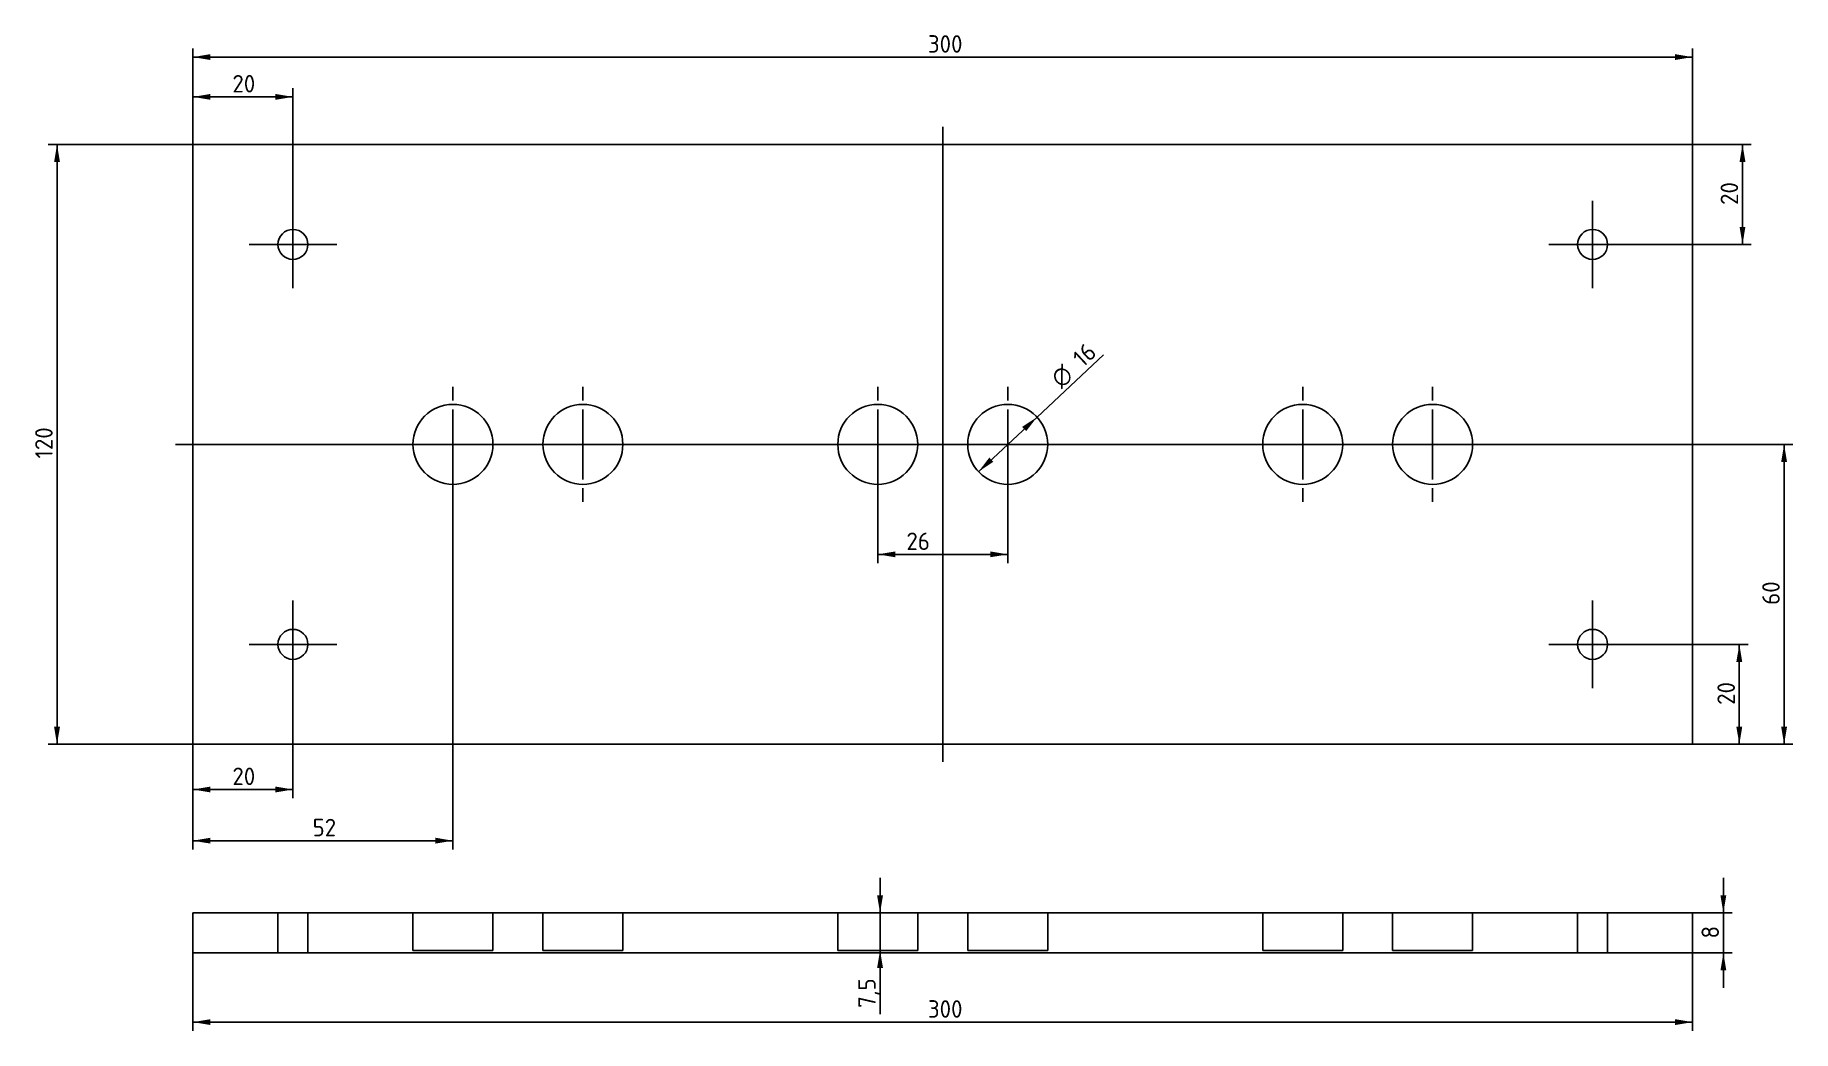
# Model space of a CAD drawing. Header units: millimetres. Extents: x 110 to 461, y 91 to 290.
import ezdxf
from ezdxf.enums import TextEntityAlignment as Align
from ezdxf.lldxf.tags import DXFTag

# ---------------------------------------------------------------- set-up
doc = ezdxf.new("R2010")
doc.units = ezdxf.units.MM
for name, color, linetype in [('Default', 7, 'Continuous'), ('FRONT_3_US', 7, 'Continuous'), ('Maße', 7, 'Continuous'), ('Tiefe', 7, 'Continuous')]:
    doc.layers.add(name, color=color, linetype=linetype)
doc.styles.add('SEACAD_Solid_Edge_ISO', font='seiso.ttf')
doc.styles.add('SEACAD_Solid_Edge_ISO1_Symbols', font='semeci1.ttf')
tags = doc.linetypes.add('CENTER2', pattern=[28.575, 19.05, -3.175, 3.175, -3.175]).pattern_tags.tags
tags[10:11] = [DXFTag(74, 4), DXFTag(75, 0), DXFTag(340, '0'), DXFTag(46, 0.0), DXFTag(50, 0.0), DXFTag(44, 0.0), DXFTag(45, 0.0)]
tags[8:9] = [DXFTag(74, 4), DXFTag(75, 0), DXFTag(340, '0'), DXFTag(46, 0.0), DXFTag(50, 0.0), DXFTag(44, 0.0), DXFTag(45, 0.0)]
tags[6:7] = [DXFTag(74, 4), DXFTag(75, 0), DXFTag(340, '0'), DXFTag(46, 0.0), DXFTag(50, 0.0), DXFTag(44, 0.0), DXFTag(45, 0.0)]
tags[4:5] = [DXFTag(74, 4), DXFTag(75, 0), DXFTag(340, '0'), DXFTag(46, 0.0), DXFTag(50, 0.0), DXFTag(44, 0.0), DXFTag(45, 0.0)]
doc.dimstyles.new('ISO', dxfattribs={"dimtxt": 3.5, "dimasz": 3.5, "dimexe": 1.75, "dimexo": 0, "dimgap": 1.75, "dimtad": 1, "dimtxsty": 'SEACAD_Solid_Edge_ISO', "dimblk1": '_SE_FILLED', "dimblk2": '_SE_FILLED', "dimsah": 1, "dimcen": 1.75, "dimadec": 0, "dimazin": 0, "dimtfac": 1, "dimtmove": 0, "dimatfit": 3, "dimfxl": 1, "dimtolj": 1, "dimarcsym": 0})

# ---------------------------------------------------------------- blocks, each defined once
blk = doc.blocks.new('SEANNOT_GROUP')
at = {"layer": 'Maße', "color": 7, "linetype": 'CENTER2'}
for p, q in [((161.35, 177.06), (161.35, 174.81)), ((161.35, 175.31), (161.35, 161.31)), ((152.6, 168.31), (154.85, 168.31)), ((168.35, 168.31), (154.35, 168.31)), ((170.1, 168.31), (167.85, 168.31)), ((161.35, 159.56), (161.35, 161.81))]:
    blk.add_line(p, q, dxfattribs=at)
blk = doc.blocks.new('SEANNOT_GROUP1')
at = {"layer": 'Maße', "color": 7, "linetype": 'CENTER2'}
for p, q in [((161.35, 257.06), (161.35, 254.81)), ((161.35, 255.31), (161.35, 241.31)), ((152.6, 248.31), (154.85, 248.31)), ((168.35, 248.31), (154.35, 248.31)), ((170.1, 248.31), (167.85, 248.31)), ((161.35, 239.56), (161.35, 241.81))]:
    blk.add_line(p, q, dxfattribs=at)
blk = doc.blocks.new('SEANNOT_GROUP2')
at = {"layer": 'Maße', "color": 7, "linetype": 'CENTER2'}
for p, q in [((193.35, 217.06), (193.35, 219.81)), ((193.35, 215.31), (193.35, 201.31)), ((184.6, 208.31), (181.85, 208.31)), ((200.35, 208.31), (186.35, 208.31)), ((202.1, 208.31), (204.85, 208.31)), ((193.35, 199.56), (193.35, 196.81))]:
    blk.add_line(p, q, dxfattribs=at)
blk = doc.blocks.new('SEANNOT_GROUP3')
at = {"layer": 'Maße', "color": 7, "linetype": 'CENTER2'}
for p, q in [((219.35, 217.06), (219.35, 219.81)), ((219.35, 215.31), (219.35, 201.31)), ((210.6, 208.31), (207.85, 208.31)), ((226.35, 208.31), (212.35, 208.31)), ((228.1, 208.31), (230.85, 208.31)), ((219.35, 199.56), (219.35, 196.81))]:
    blk.add_line(p, q, dxfattribs=at)
blk = doc.blocks.new('SEANNOT_GROUP4')
at = {"layer": 'Maße', "color": 7, "linetype": 'CENTER2'}
for p, q in [((278.35, 217.06), (278.35, 219.81)), ((278.35, 215.31), (278.35, 201.31)), ((269.6, 208.31), (266.85, 208.31)), ((285.35, 208.31), (271.35, 208.31)), ((287.1, 208.31), (289.85, 208.31)), ((278.35, 199.56), (278.35, 196.81))]:
    blk.add_line(p, q, dxfattribs=at)
blk = doc.blocks.new('SEANNOT_GROUP5')
at = {"layer": 'Maße', "color": 7, "linetype": 'CENTER2'}
for p, q in [((304.35, 217.06), (304.35, 219.81)), ((304.35, 215.31), (304.35, 201.31)), ((295.6, 208.31), (292.85, 208.31)), ((311.35, 208.31), (297.35, 208.31)), ((313.1, 208.31), (315.85, 208.31)), ((304.35, 199.56), (304.35, 196.81))]:
    blk.add_line(p, q, dxfattribs=at)
blk = doc.blocks.new('SEANNOT_GROUP6')
at = {"layer": 'Maße', "color": 7, "linetype": 'CENTER2'}
for p, q in [((363.35, 217.06), (363.35, 219.81)), ((363.35, 215.31), (363.35, 201.31)), ((354.6, 208.31), (351.85, 208.31)), ((370.35, 208.31), (356.35, 208.31)), ((372.1, 208.31), (374.85, 208.31)), ((363.35, 199.56), (363.35, 196.81))]:
    blk.add_line(p, q, dxfattribs=at)
blk = doc.blocks.new('SEANNOT_GROUP7')
at = {"layer": 'Maße', "color": 7, "linetype": 'CENTER2'}
for p, q in [((389.35, 217.06), (389.35, 219.81)), ((389.35, 215.31), (389.35, 201.31)), ((380.6, 208.31), (377.85, 208.31)), ((396.35, 208.31), (382.35, 208.31)), ((398.1, 208.31), (400.85, 208.31)), ((389.35, 199.56), (389.35, 196.81))]:
    blk.add_line(p, q, dxfattribs=at)
blk = doc.blocks.new('SEANNOT_GROUP8')
at = {"layer": 'Maße', "color": 7, "linetype": 'CENTER2'}
for p, q in [((421.35, 177.06), (421.35, 174.81)), ((421.35, 175.31), (421.35, 161.31)), ((412.6, 168.31), (414.85, 168.31)), ((428.35, 168.31), (414.35, 168.31)), ((430.1, 168.31), (427.85, 168.31)), ((421.35, 159.56), (421.35, 161.81))]:
    blk.add_line(p, q, dxfattribs=at)
blk = doc.blocks.new('SEANNOT_GROUP9')
at = {"layer": 'Maße', "color": 7, "linetype": 'CENTER2'}
for p, q in [((421.35, 257.06), (421.35, 254.81)), ((421.35, 255.31), (421.35, 241.31)), ((412.6, 248.31), (414.85, 248.31)), ((428.35, 248.31), (414.35, 248.31)), ((430.1, 248.31), (427.85, 248.31)), ((421.35, 239.56), (421.35, 241.81))]:
    blk.add_line(p, q, dxfattribs=at)
blk = doc.blocks.new('SEANNOT_GROUP10')
at = {"layer": 'Maße', "color": 7, "linetype": 'CENTER2'}
blk.add_line((291.35, 271.81), (291.35, 144.81), dxfattribs=at)
blk = doc.blocks.new('SEANNOT_GROUP11')
at = {"layer": 'Maße', "color": 7, "linetype": 'CENTER2'}
blk.add_line((444.85, 208.31), (137.85, 208.31), dxfattribs=at)
blk = doc.blocks.new('SE')
at = {"layer": 'FRONT_3_US', "color": 7, "linetype": 'Continuous'}
for p, q in [((141.35, 148.31), (141.35, 268.31)), ((141.35, 268.31), (441.35, 268.31)), ((441.35, 268.31), (441.35, 148.31)), ((441.35, 148.31), (141.35, 148.31))]:
    blk.add_line(p, q, dxfattribs=at)
for centre, radius in [((161.35, 248.31), 3), ((421.35, 248.31), 3), ((193.35, 208.31), 8), ((219.35, 208.31), 8), ((278.35, 208.31), 8), ((304.35, 208.31), 8), ((363.35, 208.31), 8), ((389.35, 208.31), 8), ((161.35, 168.31), 3), ((421.35, 168.31), 3)]:
    blk.add_circle(centre, radius, dxfattribs=at)
blk = doc.blocks.new('DMBLK68')
at = {"layer": 'Maße', "linetype": 'Continuous'}
for points in [[(144.85, 286.37), (141.35, 285.78), (144.85, 285.2)], [(437.85, 286.37), (437.85, 285.2), (441.35, 285.78)]]:
    blk.add_hatch(color=7, dxfattribs=at).paths.add_polyline_path(points)
at = {"layer": 'Maße', "color": 7, "linetype": 'Continuous'}
for p, q in [((141.35, 268.31), (141.35, 287.53)), ((141.35, 285.78), (441.35, 285.78)), ((441.35, 268.31), (441.35, 287.53))]:
    blk.add_line(p, q, dxfattribs=at)
at = {"layer": 'Maße', "color": 7, "linetype": 'Continuous', "style": 'SEACAD_Solid_Edge_ISO'}
blk.add_text('300', height=3.5, dxfattribs=at).set_placement((288.37, 290.16), align=Align.TOP_LEFT)
blk = doc.blocks.new('_SE_FILLED')
at = {"color": 0}
blk.add_line((0, 0), (-1, 0), dxfattribs=at)
blk.add_solid([(0, 0), (-1, -0.1665), (-1, 0.1665), (0, 0)], dxfattribs=at)
blk = doc.blocks.new('DMBLK69')
at = {"layer": 'Maße', "linetype": 'Continuous'}
for points in [[(113.57, 264.81), (114.74, 264.81), (114.15, 268.31)], [(113.57, 151.81), (114.15, 148.31), (114.74, 151.81)]]:
    blk.add_hatch(color=7, dxfattribs=at).paths.add_polyline_path(points)
at = {"layer": 'Maße', "color": 7, "linetype": 'Continuous'}
for p, q in [((141.35, 268.31), (112.4, 268.31)), ((114.15, 148.31), (114.15, 268.31)), ((141.35, 148.31), (112.4, 148.31))]:
    blk.add_line(p, q, dxfattribs=at)
at = {"layer": 'Maße', "color": 7, "linetype": 'Continuous', "style": 'SEACAD_Solid_Edge_ISO'}
blk.add_text('120', height=3.5, rotation=90, dxfattribs=at).set_placement((109.78, 205.49), align=Align.TOP_LEFT)
blk = doc.blocks.new('DMBLK70')
at = {"layer": 'Maße', "linetype": 'Continuous'}
for points in [[(144.85, 138.69), (144.85, 139.86), (141.35, 139.27)], [(157.85, 138.69), (161.35, 139.27), (157.85, 139.86)]]:
    blk.add_hatch(color=7, dxfattribs=at).paths.add_polyline_path(points)
at = {"layer": 'Maße', "color": 7, "linetype": 'Continuous'}
for p, q in [((161.35, 168.31), (161.35, 137.52)), ((141.35, 148.31), (141.35, 137.52)), ((161.35, 139.27), (141.35, 139.27))]:
    blk.add_line(p, q, dxfattribs=at)
at = {"layer": 'Maße', "color": 7, "linetype": 'Continuous', "style": 'SEACAD_Solid_Edge_ISO'}
blk.add_text('20', height=3.5, dxfattribs=at).set_placement((149.24, 143.65), align=Align.TOP_LEFT)
blk = doc.blocks.new('DMBLK71')
at = {"layer": 'Maße', "linetype": 'Continuous'}
for points in [[(144.85, 128.45), (144.85, 129.62), (141.35, 129.03)], [(189.85, 128.45), (193.35, 129.03), (189.85, 129.62)]]:
    blk.add_hatch(color=7, dxfattribs=at).paths.add_polyline_path(points)
at = {"layer": 'Maße', "color": 7, "linetype": 'Continuous'}
for p, q in [((193.35, 208.31), (193.35, 127.28)), ((141.35, 148.31), (141.35, 127.28)), ((193.35, 129.03), (141.35, 129.03))]:
    blk.add_line(p, q, dxfattribs=at)
at = {"layer": 'Maße', "color": 7, "linetype": 'Continuous', "style": 'SEACAD_Solid_Edge_ISO'}
blk.add_text('52', height=3.5, dxfattribs=at).set_placement((165.28, 133.41), align=Align.TOP_LEFT)
blk = doc.blocks.new('DMBLK72')
at = {"layer": 'Maße', "linetype": 'Continuous'}
for points in [[(281.85, 185.73), (281.85, 186.89), (278.35, 186.31)], [(300.85, 185.73), (304.35, 186.31), (300.85, 186.89)]]:
    blk.add_hatch(color=7, dxfattribs=at).paths.add_polyline_path(points)
at = {"layer": 'Maße', "color": 7, "linetype": 'Continuous'}
for p, q in [((278.35, 208.31), (278.35, 184.56)), ((304.35, 208.31), (304.35, 184.56)), ((278.35, 186.31), (304.35, 186.31))]:
    blk.add_line(p, q, dxfattribs=at)
at = {"layer": 'Maße', "color": 7, "linetype": 'Continuous', "style": 'SEACAD_Solid_Edge_ISO'}
blk.add_text('26', height=3.5, dxfattribs=at).set_placement((284.08, 190.68), align=Align.TOP_LEFT)
blk = doc.blocks.new('DMBLK73')
at = {"layer": 'Maße', "linetype": 'Continuous'}
for points in [[(307.24, 211.81), (308.04, 210.96), (310.2, 213.77)], [(300.66, 205.67), (298.5, 202.85), (301.46, 204.82)]]:
    blk.add_hatch(color=7, dxfattribs=at).paths.add_polyline_path(points)
at = {"layer": 'Maße', "color": 7, "linetype": 'Continuous'}
for p, q in [((310.2, 213.77), (323.5, 226.2)), ((298.5, 202.85), (310.2, 213.77))]:
    blk.add_line(p, q, dxfattribs=at)
for s, style, p in [('16', 'SEACAD_Solid_Edge_ISO', (317, 226.11)), ('O', 'SEACAD_Solid_Edge_ISO1_Symbols', (312.62, 222.02))]:
    blk.add_text(s, height=3.5, rotation=43.0389, dxfattribs=dict(at, style=style)).set_placement(p, align=Align.TOP_LEFT)
blk = doc.blocks.new('DMBLK74')
at = {"layer": 'Maße', "linetype": 'Continuous'}
for points in [[(451.28, 164.81), (450.7, 168.31), (450.11, 164.81)], [(451.28, 151.81), (450.11, 151.81), (450.7, 148.31)]]:
    blk.add_hatch(color=7, dxfattribs=at).paths.add_polyline_path(points)
at = {"layer": 'Maße', "color": 7, "linetype": 'Continuous'}
for p, q in [((421.35, 168.31), (452.45, 168.31)), ((450.7, 168.31), (450.7, 148.31)), ((441.35, 148.31), (452.45, 148.31))]:
    blk.add_line(p, q, dxfattribs=at)
at = {"layer": 'Maße', "color": 7, "linetype": 'Continuous', "style": 'SEACAD_Solid_Edge_ISO'}
blk.add_text('20', height=3.5, rotation=90, dxfattribs=at).set_placement((446.32, 156.21), align=Align.TOP_LEFT)
blk = doc.blocks.new('DMBLK75')
at = {"layer": 'Maße', "linetype": 'Continuous'}
for points in [[(460.24, 204.81), (459.66, 208.31), (459.07, 204.81)], [(460.24, 151.81), (459.07, 151.81), (459.66, 148.31)]]:
    blk.add_hatch(color=7, dxfattribs=at).paths.add_polyline_path(points)
at = {"layer": 'Maße', "color": 7, "linetype": 'Continuous'}
for p, q in [((389.35, 208.31), (461.41, 208.31)), ((459.66, 208.31), (459.66, 148.31)), ((441.35, 148.31), (461.41, 148.31))]:
    blk.add_line(p, q, dxfattribs=at)
at = {"layer": 'Maße', "color": 7, "linetype": 'Continuous', "style": 'SEACAD_Solid_Edge_ISO'}
blk.add_text('60', height=3.5, rotation=90, dxfattribs=at).set_placement((455.28, 176.21), align=Align.TOP_LEFT)
blk = doc.blocks.new('DMBLK76')
at = {"layer": 'Maße', "linetype": 'Continuous'}
for points in [[(451.92, 264.81), (451.34, 268.31), (450.75, 264.81)], [(451.92, 251.81), (450.75, 251.81), (451.34, 248.31)]]:
    blk.add_hatch(color=7, dxfattribs=at).paths.add_polyline_path(points)
at = {"layer": 'Maße', "color": 7, "linetype": 'Continuous'}
for p, q in [((441.35, 268.31), (453.09, 268.31)), ((451.34, 248.31), (451.34, 268.31)), ((421.35, 248.31), (453.09, 248.31))]:
    blk.add_line(p, q, dxfattribs=at)
at = {"layer": 'Maße', "color": 7, "linetype": 'Continuous', "style": 'SEACAD_Solid_Edge_ISO'}
blk.add_text('20', height=3.5, rotation=90, dxfattribs=at).set_placement((446.96, 256.21), align=Align.TOP_LEFT)
blk = doc.blocks.new('DMBLK77')
at = {"layer": 'Maße', "linetype": 'Continuous'}
for points in [[(144.85, 278.41), (141.35, 277.82), (144.85, 277.24)], [(157.85, 278.41), (157.85, 277.24), (161.35, 277.82)]]:
    blk.add_hatch(color=7, dxfattribs=at).paths.add_polyline_path(points)
at = {"layer": 'Maße', "color": 7, "linetype": 'Continuous'}
for p, q in [((141.35, 268.31), (141.35, 279.57)), ((161.35, 277.82), (141.35, 277.82)), ((161.35, 248.31), (161.35, 279.57))]:
    blk.add_line(p, q, dxfattribs=at)
at = {"layer": 'Maße', "color": 7, "linetype": 'Continuous', "style": 'SEACAD_Solid_Edge_ISO'}
blk.add_text('20', height=3.5, dxfattribs=at).set_placement((149.24, 282.2), align=Align.TOP_LEFT)
blk = doc.blocks.new('SE1')
at = {"layer": 'FRONT_3_US', "color": 7, "linetype": 'Continuous'}
for p, q in [((141.35, 114.59), (441.35, 114.59)), ((141.35, 114.59), (141.35, 106.59)), ((158.35, 114.59), (158.35, 106.59)), ((164.35, 106.59), (164.35, 114.59)), ((185.35, 114.59), (185.35, 107.09)), ((201.35, 107.09), (201.35, 114.59)), ((211.35, 114.59), (211.35, 107.09)), ((227.35, 107.09), (227.35, 114.59)), ((270.35, 114.59), (270.35, 107.09)), ((286.35, 107.09), (286.35, 114.59)), ((296.35, 114.59), (296.35, 107.09)), ((312.35, 107.09), (312.35, 114.59)), ((355.35, 114.59), (355.35, 107.09)), ((371.35, 107.09), (371.35, 114.59)), ((381.35, 114.59), (381.35, 107.09)), ((397.35, 107.09), (397.35, 114.59)), ((418.35, 114.59), (418.35, 106.59)), ((424.35, 106.59), (424.35, 114.59)), ((441.35, 114.59), (441.35, 106.59)), ((141.35, 106.59), (441.35, 106.59)), ((201.35, 107.09), (185.35, 107.09)), ((227.35, 107.09), (211.35, 107.09)), ((286.35, 107.09), (270.35, 107.09)), ((296.35, 107.09), (312.35, 107.09)), ((355.35, 107.09), (371.35, 107.09)), ((381.35, 107.09), (397.35, 107.09))]:
    blk.add_line(p, q, dxfattribs=at)
blk = doc.blocks.new('DMBLK78')
at = {"layer": 'Maße', "linetype": 'Continuous'}
for points in [[(448.09, 118.09), (446.93, 118.09), (447.51, 114.59)], [(448.09, 103.09), (447.51, 106.59), (446.93, 103.09)]]:
    blk.add_hatch(color=7, dxfattribs=at).paths.add_polyline_path(points)
at = {"layer": 'Maße', "color": 7, "linetype": 'Continuous'}
for p, q in [((447.51, 121.59), (447.51, 99.59)), ((441.35, 114.59), (449.26, 114.59)), ((441.35, 106.59), (449.26, 106.59))]:
    blk.add_line(p, q, dxfattribs=at)
at = {"layer": 'Maße', "color": 7, "linetype": 'Continuous', "style": 'SEACAD_Solid_Edge_ISO'}
blk.add_text('8', height=3.5, rotation=90, dxfattribs=at).set_placement((443.13, 109.47), align=Align.TOP_LEFT)
blk = doc.blocks.new('DMBLK79')
at = {"layer": 'Maße', "linetype": 'Continuous'}
for points in [[(144.85, 92.16), (144.85, 93.33), (141.35, 92.74)], [(437.85, 92.16), (441.35, 92.74), (437.85, 93.33)]]:
    blk.add_hatch(color=7, dxfattribs=at).paths.add_polyline_path(points)
at = {"layer": 'Maße', "color": 7, "linetype": 'Continuous'}
for p, q in [((141.35, 106.59), (141.35, 90.99)), ((441.35, 106.59), (441.35, 90.99)), ((141.35, 92.74), (441.35, 92.74))]:
    blk.add_line(p, q, dxfattribs=at)
at = {"layer": 'Maße', "color": 7, "linetype": 'Continuous', "style": 'SEACAD_Solid_Edge_ISO'}
blk.add_text('300', height=3.5, dxfattribs=at).set_placement((288.37, 97.12), align=Align.TOP_LEFT)
blk = doc.blocks.new('DMBLK80')
at = {"layer": 'Maße', "linetype": 'Continuous'}
for points in [[(279.39, 118.09), (278.22, 118.09), (278.8, 114.59)], [(279.39, 103.59), (278.8, 107.09), (278.22, 103.59)]]:
    blk.add_hatch(color=7, dxfattribs=at).paths.add_polyline_path(points)
at = {"layer": 'Maße', "color": 7, "linetype": 'Continuous'}
for p, q in [((278.8, 121.59), (278.8, 94.36)), ((270.35, 114.59), (280.55, 114.59)), ((270.35, 107.09), (280.55, 107.09))]:
    blk.add_line(p, q, dxfattribs=at)
at = {"layer": 'Maße', "color": 7, "linetype": 'Continuous', "style": 'SEACAD_Solid_Edge_ISO'}
blk.add_text('7,5', height=3.5, rotation=90, dxfattribs=at).set_placement((274.43, 95.59), align=Align.TOP_LEFT)

msp = doc.modelspace()

# ---------------------------------------------------------------- block references
at = {"layer": 'Default'}
msp.add_blockref('SE', (0, 0), dxfattribs=at)
at = {"layer": 'Maße'}
for name in ['SEANNOT_GROUP10', 'SEANNOT_GROUP1', 'SEANNOT_GROUP9', 'SEANNOT_GROUP2', 'SEANNOT_GROUP3', 'SEANNOT_GROUP4', 'SEANNOT_GROUP5', 'SEANNOT_GROUP6', 'SEANNOT_GROUP7', 'SEANNOT_GROUP11', 'SEANNOT_GROUP', 'SEANNOT_GROUP8']:
    msp.add_blockref(name, (0, 0), dxfattribs=at)
at = {"layer": 'Tiefe'}
msp.add_blockref('SE1', (0, 0), dxfattribs=at)

# ---------------------------------------------------------------- dimensions: what is measured, and where the dimension line sits
at = {"layer": 'Maße', "color": 7, "linetype": 'Continuous'}
for base, p1, p2, angle, picture, middle, dimtype in [((141.35, 285.783), (141.35, 268.315), (441.35, 268.315), 0, 'DMBLK68', (291.35, 285.783), 161), ((114.153, 148.315), (141.35, 148.315), (141.35, 268.315), 90, 'DMBLK69', (114.153, 208.315), 161), ((451.338, 268.315), (421.35, 248.315), (441.35, 268.315), 90, 'DMBLK76', (451.338, 258.315), 160), ((278.35, 186.309), (278.35, 208.315), (304.35, 208.315), 0, 'DMBLK72', (286.23, 186.309), 161), ((459.657, 148.315), (389.35, 208.315), (441.35, 148.315), 90, 'DMBLK75', (459.657, 178.315), 160), ((450.698, 148.315), (421.35, 168.315), (441.35, 148.315), 90, 'DMBLK74', (450.698, 158.315), 160), ((278.804, 114.589), (270.35, 114.589), (270.35, 107.089), 270, 'DMBLK80', (278.804, 101.667), 161), ((447.51, 114.589), (441.35, 114.589), (441.35, 106.589), 270, 'DMBLK78', (447.51, 110.589), 161), ((141.35, 92.745), (141.35, 106.589), (441.35, 106.589), 0, 'DMBLK79', (291.35, 92.745), 161)]:
    dim = msp.add_linear_dim(base=base, p1=p1, p2=p2, angle=angle, text='\\A1;<>', dimstyle='ISO', dxfattribs=at)
    dim.commit()
    dim.dimension.update_dxf_attribs({"geometry": picture, "text_midpoint": middle, "dimtype": dimtype})
for base, p1, p2, picture, middle in [((141.35, 277.823), (161.35, 248.315), (141.35, 268.315), 'DMBLK77', (151.35, 277.823)), ((141.35, 129.034), (193.35, 208.315), (141.35, 148.315), 'DMBLK71', (167.35, 129.034)), ((141.35, 139.273), (161.35, 168.315), (141.35, 148.315), 'DMBLK70', (151.35, 139.273))]:
    dim = msp.add_linear_dim(base=base, p1=p1, p2=p2, text='\\A1;<>', dimstyle='ISO', dxfattribs=at)
    dim.commit()
    dim.dimension.update_dxf_attribs({"geometry": picture, "text_midpoint": middle, "dimtype": 160})
dim = msp.add_diameter_dim_2p(p1=(298.503, 202.855), p2=(310.197, 213.775), text='\\A1;<>', dimstyle='ISO', override={"dimtmove": 1}, dxfattribs=at)
dim.commit()
dim.dimension.update_dxf_attribs({"geometry": 'DMBLK73', "text_midpoint": (314.708, 217.987), "dimtype": 163})

doc.saveas('drawing.dxf')
